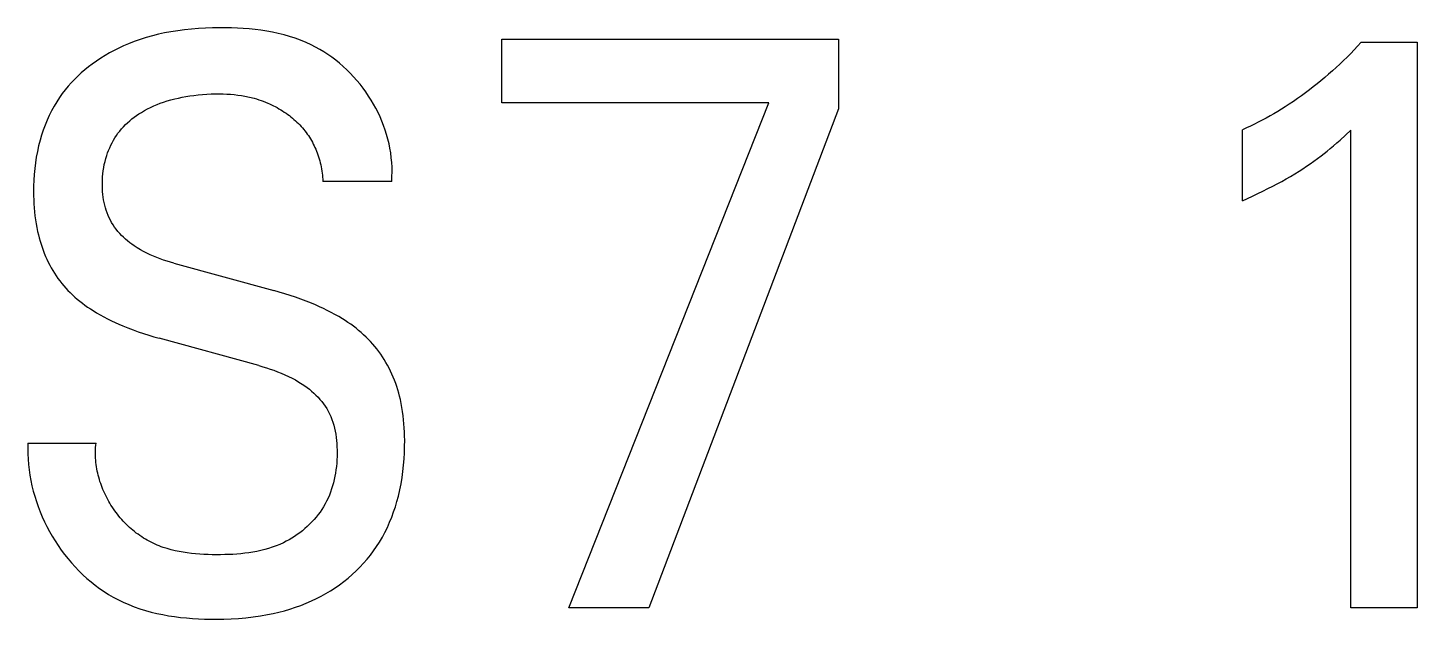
# Model space of a CAD drawing. Extents: x 10 to 622, y -523 to 292.
# Drawn here: x 273.904 to 274.744, y 102.471 to 102.829 of the extents above; entities that cross this region are included whole.
import ezdxf

# ---------------------------------------------------------------- set-up
doc = ezdxf.new("R2010")
doc.units = 0
doc.header["$LTSCALE"] = 5
doc.header["$MEASUREMENT"] = 0
doc.layers.get('0').update_dxf_attribs({"linetype": 'CONTINUOUS'})

msp = doc.modelspace()

# ---------------------------------------------------------------- linework, layer by layer
at = {"color": 7, "linetype": 'Continuous'}
for p, q in [((273.98339, 102.82487), (273.97968, 102.82394)), ((273.98712, 102.82569), (273.98339, 102.82487)), ((273.99086, 102.8264), (273.98712, 102.82569)), ((273.99503, 102.82707), (273.99086, 102.8264)), ((273.99921, 102.82763), (273.99503, 102.82707)), ((274.00341, 102.82806), (273.99921, 102.82763)), ((274.00762, 102.8284), (274.00341, 102.82806)), ((274.01185, 102.82863), (274.00762, 102.8284)), ((274.0161, 102.82878), (274.01185, 102.82863)), ((274.02037, 102.82884), (274.0161, 102.82878)), ((274.02393, 102.82883), (274.02037, 102.82884)), ((274.02751, 102.82876), (274.02393, 102.82883)), ((274.03109, 102.82863), (274.02751, 102.82876)), ((274.03467, 102.82843), (274.03109, 102.82863)), ((274.03824, 102.82815), (274.03467, 102.82843)), ((274.0418, 102.82779), (274.03824, 102.82815)), ((274.04535, 102.82735), (274.0418, 102.82779)), ((274.04887, 102.82681), (274.04535, 102.82735)), ((274.05237, 102.82618), (274.04887, 102.82681)), ((274.05584, 102.82544), (274.05237, 102.82618)), ((274.05928, 102.82459), (274.05584, 102.82544)), ((274.06268, 102.82363), (274.05928, 102.82459)), ((273.95945, 102.81654), (273.95664, 102.81514)), ((273.9623, 102.81785), (273.95945, 102.81654)), ((273.96518, 102.81908), (273.9623, 102.81785)), ((273.96875, 102.82047), (273.96518, 102.81908)), ((273.97235, 102.82174), (273.96875, 102.82047)), ((273.976, 102.8229), (273.97235, 102.82174)), ((273.97968, 102.82394), (273.976, 102.8229)), ((274.06603, 102.82254), (274.06268, 102.82363)), ((274.06934, 102.82133), (274.06603, 102.82254)), ((274.07259, 102.81999), (274.06934, 102.82133)), ((274.07578, 102.81851), (274.07259, 102.81999)), ((274.07837, 102.81719), (274.07578, 102.81851)), ((274.08091, 102.81577), (274.07837, 102.81719)), ((274.08341, 102.81426), (274.08091, 102.81577)), ((274.19101, 102.78347), (274.19101, 102.82201)), ((274.19101, 102.82201), (274.39454, 102.82201)), ((274.39454, 102.82201), (274.39454, 102.77981)), ((274.7083, 102.81779), (274.70621, 102.81555)), ((274.71036, 102.82006), (274.7083, 102.81779)), ((274.71036, 102.82006), (274.74432, 102.82006)), ((274.74432, 102.82006), (274.74432, 102.47779)), ((273.94588, 102.80871), (273.94332, 102.80689)), ((273.94849, 102.81045), (273.94588, 102.80871)), ((273.95116, 102.8121), (273.94849, 102.81045)), ((273.95388, 102.81366), (273.95116, 102.8121)), ((273.95664, 102.81514), (273.95388, 102.81366)), ((274.08585, 102.81266), (274.08341, 102.81426)), ((274.08824, 102.81097), (274.08585, 102.81266)), ((274.09058, 102.8092), (274.08824, 102.81097)), ((274.09286, 102.80735), (274.09058, 102.8092)), ((274.09508, 102.80542), (274.09286, 102.80735)), ((274.69976, 102.809), (274.69755, 102.80687)), ((274.70194, 102.81115), (274.69976, 102.809)), ((274.70409, 102.81334), (274.70194, 102.81115)), ((274.70621, 102.81555), (274.70409, 102.81334)), ((273.93465, 102.79959), (273.93263, 102.7976)), ((273.93673, 102.80152), (273.93465, 102.79959)), ((273.93887, 102.80338), (273.93673, 102.80152)), ((273.94107, 102.80517), (273.93887, 102.80338)), ((273.94332, 102.80689), (273.94107, 102.80517)), ((274.09724, 102.80342), (274.09508, 102.80542)), ((274.09934, 102.80134), (274.09724, 102.80342)), ((274.10137, 102.7992), (274.09934, 102.80134)), ((274.10333, 102.79699), (274.10137, 102.7992)), ((274.69075, 102.80067), (274.68843, 102.79867)), ((274.69304, 102.80271), (274.69075, 102.80067)), ((274.69531, 102.80477), (274.69304, 102.80271)), ((274.69755, 102.80687), (274.69531, 102.80477)), ((273.927, 102.79124), (273.92527, 102.789)), ((273.9288, 102.79342), (273.927, 102.79124)), ((273.93068, 102.79554), (273.9288, 102.79342)), ((273.93263, 102.7976), (273.93068, 102.79554)), ((274.10522, 102.79471), (274.10333, 102.79699)), ((274.10704, 102.79238), (274.10522, 102.79471)), ((274.10878, 102.78998), (274.10704, 102.79238)), ((274.67915, 102.79122), (274.67677, 102.78943)), ((274.68151, 102.79303), (274.67915, 102.79122)), ((274.68384, 102.79488), (274.68151, 102.79303)), ((274.68615, 102.79676), (274.68384, 102.79488)), ((274.68843, 102.79867), (274.68615, 102.79676)), ((273.9219, 102.78405), (273.92027, 102.78134)), ((273.92363, 102.78669), (273.9219, 102.78405)), ((273.92527, 102.789), (273.92363, 102.78669)), ((273.98057, 102.78154), (273.98253, 102.78236)), ((273.98253, 102.78236), (273.9845, 102.78313)), ((273.9845, 102.78313), (273.9865, 102.78385)), ((273.9865, 102.78385), (273.98871, 102.78456)), ((273.98871, 102.78456), (273.99093, 102.78521)), ((273.99093, 102.78521), (273.99318, 102.7858)), ((273.99318, 102.7858), (273.99543, 102.78632)), ((273.99543, 102.78632), (273.99771, 102.7868)), ((273.99771, 102.7868), (273.99999, 102.78722)), ((273.99999, 102.78722), (274.00228, 102.78759)), ((274.00228, 102.78759), (274.00485, 102.78794)), ((274.00485, 102.78794), (274.00742, 102.78824)), ((274.00742, 102.78824), (274.01, 102.78847)), ((274.01, 102.78847), (274.01259, 102.78865)), ((274.01259, 102.78865), (274.01518, 102.78877)), ((274.01518, 102.78877), (274.01777, 102.78883)), ((274.01777, 102.78883), (274.02037, 102.78883)), ((274.02037, 102.78883), (274.02257, 102.78879)), ((274.02257, 102.78879), (274.02477, 102.7887)), ((274.02477, 102.7887), (274.02697, 102.78857)), ((274.02697, 102.78857), (274.02916, 102.78838)), ((274.02916, 102.78838), (274.03135, 102.78813)), ((274.03135, 102.78813), (274.03353, 102.78782)), ((274.03353, 102.78782), (274.03569, 102.78745)), ((274.03569, 102.78745), (274.0385, 102.78686)), ((274.0385, 102.78686), (274.04129, 102.78615)), ((274.04129, 102.78615), (274.04267, 102.78575)), ((274.04267, 102.78575), (274.04404, 102.78532)), ((274.04404, 102.78532), (274.0454, 102.78486)), ((274.0454, 102.78486), (274.04675, 102.78437)), ((274.04675, 102.78437), (274.04809, 102.78385)), ((274.04809, 102.78385), (274.04942, 102.7833)), ((274.04942, 102.7833), (274.05058, 102.78279)), ((274.05058, 102.78279), (274.05173, 102.78225)), ((274.05173, 102.78225), (274.05287, 102.7817)), ((274.11045, 102.78753), (274.10878, 102.78998)), ((274.11199, 102.78511), (274.11045, 102.78753)), ((274.11344, 102.78264), (274.11199, 102.78511)), ((274.11482, 102.78012), (274.11344, 102.78264)), ((274.35231, 102.78347), (274.19101, 102.78347)), ((274.23154, 102.47779), (274.35231, 102.78347)), ((274.66701, 102.78264), (274.66451, 102.78103)), ((274.66949, 102.78428), (274.66701, 102.78264)), ((274.67194, 102.78597), (274.66949, 102.78428)), ((274.67437, 102.78768), (274.67194, 102.78597)), ((274.67677, 102.78943), (274.67437, 102.78768)), ((273.91733, 102.77573), (273.91602, 102.77285)), ((273.91875, 102.77856), (273.91733, 102.77573)), ((273.92027, 102.78134), (273.91875, 102.77856)), ((273.96599, 102.77255), (273.96733, 102.77365)), ((273.96733, 102.77365), (273.96871, 102.77471)), ((273.96871, 102.77471), (273.97012, 102.77572)), ((273.97012, 102.77572), (273.97157, 102.77669)), ((273.97157, 102.77669), (273.97304, 102.77761)), ((273.97304, 102.77761), (273.97487, 102.77869)), ((273.97487, 102.77869), (273.97674, 102.7797)), ((273.97674, 102.7797), (273.97864, 102.78065)), ((273.97864, 102.78065), (273.98057, 102.78154)), ((274.05287, 102.7817), (274.054, 102.78111)), ((274.054, 102.78111), (274.05512, 102.78051)), ((274.05512, 102.78051), (274.05622, 102.77988)), ((274.05622, 102.77988), (274.05732, 102.77923)), ((274.05732, 102.77923), (274.05839, 102.77855)), ((274.05839, 102.77855), (274.05946, 102.77785)), ((274.05946, 102.77785), (274.06051, 102.77713)), ((274.06051, 102.77713), (274.06154, 102.77639)), ((274.06154, 102.77639), (274.0625, 102.77567)), ((274.0625, 102.77567), (274.06345, 102.77493)), ((274.06345, 102.77493), (274.06438, 102.77417)), ((274.06438, 102.77417), (274.0653, 102.77339)), ((274.11612, 102.77757), (274.11482, 102.78012)), ((274.11734, 102.77497), (274.11612, 102.77757)), ((274.11846, 102.77234), (274.11734, 102.77497)), ((274.39454, 102.77981), (274.27972, 102.47779)), ((274.653, 102.77424), (274.65065, 102.77297)), ((274.65534, 102.77553), (274.653, 102.77424)), ((274.65766, 102.77686), (274.65534, 102.77553)), ((274.65996, 102.77822), (274.65766, 102.77686)), ((274.66225, 102.77961), (274.65996, 102.77822)), ((274.66451, 102.78103), (274.66225, 102.77961)), ((273.91371, 102.76695), (273.91271, 102.76395)), ((273.91482, 102.76992), (273.91371, 102.76695)), ((273.91602, 102.77285), (273.91482, 102.76992)), ((273.95892, 102.76502), (273.95995, 102.76636)), ((273.95995, 102.76636), (273.96106, 102.76769)), ((273.96106, 102.76769), (273.96222, 102.76897)), ((273.96222, 102.76897), (273.96343, 102.77021)), ((273.96343, 102.77021), (273.96469, 102.7714)), ((273.96469, 102.7714), (273.96599, 102.77255)), ((274.0653, 102.77339), (274.0662, 102.77259)), ((274.0662, 102.77259), (274.06708, 102.77177)), ((274.06708, 102.77177), (274.06795, 102.77093)), ((274.06795, 102.77093), (274.06879, 102.77007)), ((274.06879, 102.77007), (274.06961, 102.76919)), ((274.06961, 102.76919), (274.07041, 102.7683)), ((274.07041, 102.7683), (274.07119, 102.76738)), ((274.07119, 102.76738), (274.07194, 102.76645)), ((274.07194, 102.76645), (274.07267, 102.76549)), ((274.07267, 102.76549), (274.07336, 102.76454)), ((274.1195, 102.76967), (274.11846, 102.77234)), ((274.12046, 102.76697), (274.1195, 102.76967)), ((274.12131, 102.76424), (274.12046, 102.76697)), ((274.64106, 102.76823), (274.63862, 102.76712)), ((274.63862, 102.72418), (274.63862, 102.76712)), ((274.64348, 102.76936), (274.64106, 102.76823)), ((274.64589, 102.77053), (274.64348, 102.76936)), ((274.64827, 102.77174), (274.64589, 102.77053)), ((274.65065, 102.77297), (274.64827, 102.77174)), ((274.701, 102.76387), (274.7042, 102.76688)), ((274.7042, 102.47779), (274.7042, 102.76688)), ((273.91094, 102.7575), (273.91017, 102.75407)), ((273.91182, 102.76091), (273.91094, 102.7575)), ((273.91271, 102.76395), (273.91182, 102.76091)), ((273.95389, 102.75623), (273.95459, 102.75777)), ((273.95459, 102.75777), (273.95535, 102.75928)), ((273.95535, 102.75928), (273.95616, 102.76077)), ((273.95616, 102.76077), (273.95703, 102.76222)), ((273.95703, 102.76222), (273.95795, 102.76364)), ((273.95795, 102.76364), (273.95892, 102.76502)), ((274.07336, 102.76454), (274.07403, 102.76358)), ((274.07403, 102.76358), (274.07467, 102.76259)), ((274.07467, 102.76259), (274.07528, 102.76159)), ((274.07528, 102.76159), (274.07588, 102.76058)), ((274.07588, 102.76058), (274.07645, 102.75955)), ((274.07645, 102.75955), (274.07699, 102.7585)), ((274.07699, 102.7585), (274.07751, 102.75745)), ((274.07751, 102.75745), (274.07801, 102.75638)), ((274.12208, 102.76148), (274.12131, 102.76424)), ((274.12275, 102.7587), (274.12208, 102.76148)), ((274.12331, 102.7559), (274.12275, 102.7587)), ((274.69175, 102.75571), (274.69378, 102.75742)), ((274.69378, 102.75742), (274.69578, 102.75915)), ((274.69578, 102.75915), (274.69776, 102.76091)), ((274.69776, 102.76091), (274.701, 102.76387)), ((273.90953, 102.7506), (273.909, 102.74712)), ((273.91017, 102.75407), (273.90953, 102.7506)), ((273.95107, 102.74787), (273.95155, 102.74969)), ((273.95155, 102.74969), (273.9521, 102.75148)), ((273.9521, 102.75148), (273.95264, 102.75308)), ((273.95264, 102.75308), (273.95324, 102.75466)), ((273.95324, 102.75466), (273.95389, 102.75623)), ((274.07801, 102.75638), (274.07848, 102.7553)), ((274.07848, 102.7553), (274.07892, 102.75421)), ((274.07892, 102.75421), (274.07935, 102.75311)), ((274.07935, 102.75311), (274.07975, 102.752)), ((274.07975, 102.752), (274.08015, 102.75079)), ((274.08015, 102.75079), (274.08052, 102.74958)), ((274.08052, 102.74958), (274.08086, 102.74836)), ((274.12378, 102.75308), (274.12331, 102.7559)), ((274.12415, 102.75024), (274.12378, 102.75308)), ((274.12441, 102.74739), (274.12415, 102.75024)), ((274.68182, 102.74807), (274.684, 102.74965)), ((274.684, 102.74965), (274.68616, 102.75126)), ((274.68616, 102.75126), (274.68805, 102.75272)), ((274.68805, 102.75272), (274.68991, 102.7542)), ((274.68991, 102.7542), (274.69175, 102.75571)), ((273.90826, 102.74012), (273.90804, 102.7366)), ((273.90858, 102.74363), (273.90826, 102.74012)), ((273.909, 102.74712), (273.90858, 102.74363)), ((273.94962, 102.73862), (273.94979, 102.74049)), ((273.94979, 102.74049), (273.95002, 102.74236)), ((273.95002, 102.74236), (273.95031, 102.74421)), ((273.95031, 102.74421), (273.95066, 102.74605)), ((273.95066, 102.74605), (273.95107, 102.74787)), ((274.08086, 102.74836), (274.08118, 102.74713)), ((274.08118, 102.74713), (274.08147, 102.7459)), ((274.08147, 102.7459), (274.08173, 102.74466)), ((274.08173, 102.74466), (274.08196, 102.74341)), ((274.08196, 102.74341), (274.08217, 102.74216)), ((274.08217, 102.74216), (274.08234, 102.74091)), ((274.08234, 102.74091), (274.08249, 102.73966)), ((274.12456, 102.74453), (274.12441, 102.74739)), ((274.12454, 102.73878), (274.12461, 102.74166)), ((274.12461, 102.74166), (274.12456, 102.74453)), ((274.66766, 102.73892), (274.67027, 102.74048)), ((274.67027, 102.74048), (274.67286, 102.74207)), ((274.67286, 102.74207), (274.67513, 102.74352)), ((274.67513, 102.74352), (274.67739, 102.745)), ((274.67739, 102.745), (274.67962, 102.74652)), ((274.67962, 102.74652), (274.68182, 102.74807)), ((273.90791, 102.73308), (273.90788, 102.72955)), ((273.90804, 102.7366), (273.90791, 102.73308)), ((273.94947, 102.73486), (273.94952, 102.73674)), ((273.94948, 102.73297), (273.94947, 102.73486)), ((273.94953, 102.73132), (273.94948, 102.73297)), ((273.94952, 102.73674), (273.94962, 102.73862)), ((274.08249, 102.73966), (274.08261, 102.7384)), ((274.08261, 102.7384), (274.0827, 102.73715)), ((274.0827, 102.73715), (274.08276, 102.73589)), ((274.12436, 102.73589), (274.08276, 102.73589)), ((274.12436, 102.73589), (274.12454, 102.73878)), ((274.65398, 102.73149), (274.65701, 102.73305)), ((274.65701, 102.73305), (274.6597, 102.73447)), ((274.6597, 102.73447), (274.66238, 102.73592)), ((274.66238, 102.73592), (274.66503, 102.7374)), ((274.66503, 102.7374), (274.66766, 102.73892)), ((273.90788, 102.72955), (273.9079, 102.72713)), ((273.9079, 102.72713), (273.90797, 102.72471)), ((273.90797, 102.72471), (273.90809, 102.72229)), ((273.94964, 102.72967), (273.94953, 102.73132)), ((273.94978, 102.72803), (273.94964, 102.72967)), ((273.94998, 102.72639), (273.94978, 102.72803)), ((273.95023, 102.72476), (273.94998, 102.72639)), ((273.95053, 102.72314), (273.95023, 102.72476)), ((274.63862, 102.72418), (274.64171, 102.72559)), ((274.64171, 102.72559), (274.6448, 102.72703)), ((274.6448, 102.72703), (274.64788, 102.72849)), ((274.64788, 102.72849), (274.65094, 102.72997)), ((274.65094, 102.72997), (274.65398, 102.73149)), ((273.90809, 102.72229), (273.90825, 102.71987)), ((273.90825, 102.71987), (273.90846, 102.71747)), ((273.90846, 102.71747), (273.90872, 102.71506)), ((273.90872, 102.71506), (273.90904, 102.71267)), ((273.95089, 102.72154), (273.95053, 102.72314)), ((273.9513, 102.71995), (273.95089, 102.72154)), ((273.95178, 102.71839), (273.9513, 102.71995)), ((273.95231, 102.71685), (273.95178, 102.71839)), ((273.9529, 102.71533), (273.95231, 102.71685)), ((273.95356, 102.71385), (273.9529, 102.71533)), ((273.90904, 102.71267), (273.90941, 102.71028)), ((273.90941, 102.71028), (273.90984, 102.7079)), ((273.90984, 102.7079), (273.91033, 102.70554)), ((273.95429, 102.71239), (273.95356, 102.71385)), ((273.95508, 102.71097), (273.95429, 102.71239)), ((273.95594, 102.70958), (273.95508, 102.71097)), ((273.95687, 102.70823), (273.95594, 102.70958)), ((273.95785, 102.70692), (273.95687, 102.70823)), ((273.95888, 102.70564), (273.95785, 102.70692)), ((273.91033, 102.70554), (273.91078, 102.70362)), ((273.91078, 102.70362), (273.91127, 102.70171)), ((273.91127, 102.70171), (273.9118, 102.69981)), ((273.9118, 102.69981), (273.91238, 102.69793)), ((273.95997, 102.70441), (273.95888, 102.70564)), ((273.9611, 102.70321), (273.95997, 102.70441)), ((273.96228, 102.70205), (273.9611, 102.70321)), ((273.9635, 102.70093), (273.96228, 102.70205)), ((273.96476, 102.69985), (273.9635, 102.70093)), ((273.96605, 102.69881), (273.96476, 102.69985)), ((273.96737, 102.69782), (273.96605, 102.69881)), ((273.91238, 102.69793), (273.913, 102.69606)), ((273.913, 102.69606), (273.91366, 102.6942)), ((273.91366, 102.6942), (273.91438, 102.69236)), ((273.91438, 102.69236), (273.91513, 102.69054)), ((273.91513, 102.69054), (273.91594, 102.68874)), ((273.96872, 102.69686), (273.96737, 102.69782)), ((273.97057, 102.69565), (273.96872, 102.69686)), ((273.97245, 102.69451), (273.97057, 102.69565)), ((273.97437, 102.69344), (273.97245, 102.69451)), ((273.97633, 102.69243), (273.97437, 102.69344)), ((273.97831, 102.69149), (273.97633, 102.69243)), ((273.98032, 102.69061), (273.97831, 102.69149)), ((273.98236, 102.68978), (273.98032, 102.69061)), ((273.98441, 102.68901), (273.98236, 102.68978)), ((273.91594, 102.68874), (273.91679, 102.68696)), ((273.91679, 102.68696), (273.91769, 102.68521)), ((273.91769, 102.68521), (273.91859, 102.68355)), ((273.91859, 102.68355), (273.91954, 102.68192)), ((273.91954, 102.68192), (273.92053, 102.68031)), ((273.98648, 102.68829), (273.98441, 102.68901)), ((273.98857, 102.68761), (273.98648, 102.68829)), ((273.99067, 102.68697), (273.98857, 102.68761)), ((273.99277, 102.68637), (273.99067, 102.68697)), ((273.99277, 102.68637), (274.05305, 102.66978)), ((273.92053, 102.68031), (273.92157, 102.67873)), ((273.92157, 102.67873), (273.92264, 102.67718)), ((273.92264, 102.67718), (273.92376, 102.67566)), ((273.92376, 102.67566), (273.92492, 102.67417)), ((273.92492, 102.67417), (273.92612, 102.67272)), ((273.92612, 102.67272), (273.92736, 102.6713)), ((273.92736, 102.6713), (273.92864, 102.66991)), ((273.92864, 102.66991), (273.92995, 102.66856)), ((273.92995, 102.66856), (273.93137, 102.6672)), ((273.93137, 102.6672), (273.93282, 102.66588)), ((273.93282, 102.66588), (273.93431, 102.66459)), ((273.93431, 102.66459), (273.93583, 102.66335)), ((274.05637, 102.66885), (274.05305, 102.66978)), ((274.05968, 102.66786), (274.05637, 102.66885)), ((274.06297, 102.66683), (274.05968, 102.66786)), ((274.06625, 102.66574), (274.06297, 102.66683)), ((274.06951, 102.66459), (274.06625, 102.66574)), ((274.07274, 102.66339), (274.06951, 102.66459)), ((273.93583, 102.66335), (273.93738, 102.66215)), ((273.93738, 102.66215), (273.93897, 102.66098)), ((273.93897, 102.66098), (273.94058, 102.65985)), ((273.94058, 102.65985), (273.94221, 102.65876)), ((273.94221, 102.65876), (273.94387, 102.65769)), ((273.94387, 102.65769), (273.94602, 102.65638)), ((273.94602, 102.65638), (273.94821, 102.65511)), ((274.07595, 102.66211), (274.07274, 102.66339)), ((274.07835, 102.66111), (274.07595, 102.66211)), ((274.08074, 102.66006), (274.07835, 102.66111)), ((274.0831, 102.65896), (274.08074, 102.66006)), ((274.08545, 102.65782), (274.0831, 102.65896)), ((274.08777, 102.65664), (274.08545, 102.65782)), ((274.09006, 102.6554), (274.08777, 102.65664)), ((273.94821, 102.65511), (273.95042, 102.6539)), ((273.95042, 102.6539), (273.95266, 102.65273)), ((273.95266, 102.65273), (273.95492, 102.65161)), ((273.95492, 102.65161), (273.95721, 102.65053)), ((273.95721, 102.65053), (273.95951, 102.6495)), ((273.95951, 102.6495), (273.96183, 102.6485)), ((273.96183, 102.6485), (273.96492, 102.64725)), ((274.09232, 102.65411), (274.09006, 102.6554)), ((274.09456, 102.65276), (274.09232, 102.65411)), ((274.09625, 102.65168), (274.09456, 102.65276)), ((274.09793, 102.65057), (274.09625, 102.65168)), ((274.09958, 102.64942), (274.09793, 102.65057)), ((274.10121, 102.64824), (274.09958, 102.64942)), ((274.10281, 102.64701), (274.10121, 102.64824)), ((273.96492, 102.64725), (273.96803, 102.64607)), ((273.96803, 102.64607), (273.97116, 102.64494)), ((273.97116, 102.64494), (273.97431, 102.64387)), ((273.97431, 102.64387), (273.97748, 102.64286)), ((273.97748, 102.64286), (273.98066, 102.6419)), ((273.98066, 102.6419), (273.98386, 102.641)), ((274.04414, 102.62441), (273.98386, 102.641)), ((274.10437, 102.64575), (274.10281, 102.64701)), ((274.10591, 102.64445), (274.10437, 102.64575)), ((274.10741, 102.64311), (274.10591, 102.64445)), ((274.10887, 102.64173), (274.10741, 102.64311)), ((274.11025, 102.64035), (274.10887, 102.64173)), ((274.11159, 102.63894), (274.11025, 102.64035)), ((274.1129, 102.63748), (274.11159, 102.63894)), ((274.11416, 102.636), (274.1129, 102.63748)), ((274.11539, 102.63448), (274.11416, 102.636)), ((274.11657, 102.63292), (274.11539, 102.63448)), ((274.11771, 102.63134), (274.11657, 102.63292)), ((274.11881, 102.62972), (274.11771, 102.63134)), ((274.04414, 102.62441), (274.04642, 102.62376)), ((274.04642, 102.62376), (274.0487, 102.62307)), ((274.0487, 102.62307), (274.05096, 102.62235)), ((274.11987, 102.62808), (274.11881, 102.62972)), ((274.12088, 102.6264), (274.11987, 102.62808)), ((274.12184, 102.62471), (274.12088, 102.6264)), ((274.12279, 102.62292), (274.12184, 102.62471)), ((274.12369, 102.6211), (274.12279, 102.62292)), ((274.05096, 102.62235), (274.05321, 102.62157)), ((274.05321, 102.62157), (274.05544, 102.62074)), ((274.05544, 102.62074), (274.05765, 102.61986)), ((274.05765, 102.61986), (274.05984, 102.61893)), ((274.05984, 102.61893), (274.062, 102.61792)), ((274.062, 102.61792), (274.06413, 102.61686)), ((274.06413, 102.61686), (274.06622, 102.61572)), ((274.06622, 102.61572), (274.06829, 102.6145)), ((274.06829, 102.6145), (274.07031, 102.61321)), ((274.12454, 102.61926), (274.12369, 102.6211)), ((274.12534, 102.6174), (274.12454, 102.61926)), ((274.1261, 102.61552), (274.12534, 102.6174)), ((274.1268, 102.61361), (274.1261, 102.61552)), ((274.07031, 102.61321), (274.07177, 102.61221)), ((274.07177, 102.61221), (274.07321, 102.61117)), ((274.07321, 102.61117), (274.07461, 102.61008)), ((274.07461, 102.61008), (274.07598, 102.60894)), ((274.07598, 102.60894), (274.07731, 102.60777)), ((274.07731, 102.60777), (274.0786, 102.60655)), ((274.0786, 102.60655), (274.07984, 102.60529)), ((274.12746, 102.6117), (274.1268, 102.61361)), ((274.12807, 102.60976), (274.12746, 102.6117)), ((274.12863, 102.60782), (274.12807, 102.60976)), ((274.12915, 102.60586), (274.12863, 102.60782)), ((274.12962, 102.60389), (274.12915, 102.60586)), ((274.07984, 102.60529), (274.08102, 102.60399)), ((274.08102, 102.60399), (274.08215, 102.60264)), ((274.08215, 102.60264), (274.08322, 102.60126)), ((274.08322, 102.60126), (274.08422, 102.59984)), ((274.08422, 102.59984), (274.08516, 102.59837)), ((274.08516, 102.59837), (274.08602, 102.59687)), ((274.13014, 102.60146), (274.12962, 102.60389)), ((274.13059, 102.59903), (274.13014, 102.60146)), ((274.13098, 102.59658), (274.13059, 102.59903)), ((274.08602, 102.59687), (274.08685, 102.59524)), ((274.08685, 102.59524), (274.08759, 102.59356)), ((274.08759, 102.59356), (274.08825, 102.59185)), ((274.08825, 102.59185), (274.08884, 102.59011)), ((274.08884, 102.59011), (274.08936, 102.58834)), ((274.13131, 102.59413), (274.13098, 102.59658)), ((274.13158, 102.59166), (274.13131, 102.59413)), ((274.1318, 102.58919), (274.13158, 102.59166)), ((274.13198, 102.58672), (274.1318, 102.58919)), ((274.08936, 102.58834), (274.0898, 102.58654)), ((274.0898, 102.58654), (274.09019, 102.58472)), ((274.09019, 102.58472), (274.09051, 102.58287)), ((274.09051, 102.58287), (274.09077, 102.58102)), ((274.09077, 102.58102), (274.09098, 102.57914)), ((274.1321, 102.58424), (274.13198, 102.58672)), ((274.13218, 102.58176), (274.1321, 102.58424)), ((274.13222, 102.57928), (274.13218, 102.58176)), ((273.90448, 102.57757), (273.90439, 102.57434)), ((273.90439, 102.57434), (273.90441, 102.5711)), ((273.90448, 102.57757), (273.94566, 102.57757)), ((273.94529, 102.57103), (273.9453, 102.57234)), ((273.9453, 102.57234), (273.94534, 102.57365)), ((273.94534, 102.57365), (273.94541, 102.57496)), ((273.94541, 102.57496), (273.94552, 102.57626)), ((273.94552, 102.57626), (273.94566, 102.57757)), ((274.09098, 102.57914), (274.09114, 102.57726)), ((274.09114, 102.57726), (274.09125, 102.57537)), ((274.09125, 102.57537), (274.09133, 102.57336)), ((274.09133, 102.57336), (274.09135, 102.57135)), ((274.13209, 102.5717), (274.1322, 102.57549)), ((274.1322, 102.57549), (274.13222, 102.57928)), ((273.90441, 102.5711), (273.90455, 102.56786)), ((273.90455, 102.56786), (273.9048, 102.56462)), ((273.9048, 102.56462), (273.90516, 102.56138)), ((273.94532, 102.56972), (273.94529, 102.57103)), ((273.94537, 102.56842), (273.94532, 102.56972)), ((273.94547, 102.56712), (273.94537, 102.56842)), ((273.94559, 102.56581), (273.94547, 102.56712)), ((273.94574, 102.56452), (273.94559, 102.56581)), ((273.94592, 102.56322), (273.94574, 102.56452)), ((274.09112, 102.56534), (274.09093, 102.56334)), ((274.09125, 102.56734), (274.09112, 102.56534)), ((274.09132, 102.56934), (274.09125, 102.56734)), ((274.09135, 102.57135), (274.09132, 102.56934)), ((274.13116, 102.56038), (274.13157, 102.56415)), ((274.13157, 102.56415), (274.13188, 102.56792)), ((274.13188, 102.56792), (274.13209, 102.5717)), ((273.90516, 102.56138), (273.90564, 102.55815)), ((273.90564, 102.55815), (273.90622, 102.55493)), ((273.94614, 102.56193), (273.94592, 102.56322)), ((273.94638, 102.56065), (273.94614, 102.56193)), ((273.94665, 102.55937), (273.94638, 102.56065)), ((273.94696, 102.55809), (273.94665, 102.55937)), ((273.94729, 102.55683), (273.94696, 102.55809)), ((273.94765, 102.55556), (273.94729, 102.55683)), ((273.94803, 102.55431), (273.94765, 102.55556)), ((274.08964, 102.55548), (274.08917, 102.55356)), ((274.09005, 102.55743), (274.08964, 102.55548)), ((274.0904, 102.55939), (274.09005, 102.55743)), ((274.09069, 102.56136), (274.0904, 102.55939)), ((274.09093, 102.56334), (274.09069, 102.56136)), ((274.13002, 102.5529), (274.13065, 102.55664)), ((274.13065, 102.55664), (274.13116, 102.56038)), ((273.90622, 102.55493), (273.9069, 102.55172)), ((273.9069, 102.55172), (273.90769, 102.54853)), ((273.90769, 102.54853), (273.90859, 102.54536)), ((273.94845, 102.55306), (273.94803, 102.55431)), ((273.94889, 102.55183), (273.94845, 102.55306)), ((273.94935, 102.5506), (273.94889, 102.55183)), ((273.94985, 102.54938), (273.94935, 102.5506)), ((273.95037, 102.54817), (273.94985, 102.54938)), ((273.95091, 102.54697), (273.95037, 102.54817)), ((273.95148, 102.54578), (273.95091, 102.54697)), ((274.0874, 102.54791), (274.08668, 102.54608)), ((274.08805, 102.54977), (274.0874, 102.54791)), ((274.08864, 102.55165), (274.08805, 102.54977)), ((274.08917, 102.55356), (274.08864, 102.55165)), ((274.12842, 102.5455), (274.12928, 102.54919)), ((274.12928, 102.54919), (274.13002, 102.5529)), ((273.90859, 102.54536), (273.90958, 102.54222)), ((273.90958, 102.54222), (273.91067, 102.5391)), ((273.91067, 102.5391), (273.91186, 102.53601)), ((273.95208, 102.54461), (273.95148, 102.54578)), ((273.95269, 102.54344), (273.95208, 102.54461)), ((273.95334, 102.54229), (273.95269, 102.54344)), ((273.954, 102.54115), (273.95334, 102.54229)), ((273.95469, 102.54003), (273.954, 102.54115)), ((273.95542, 102.53888), (273.95469, 102.54003)), ((273.95618, 102.53776), (273.95542, 102.53888)), ((274.08317, 102.53905), (274.08214, 102.53741)), ((274.08414, 102.54076), (274.08317, 102.53905)), ((274.08506, 102.5425), (274.08414, 102.54076)), ((274.0859, 102.54427), (274.08506, 102.5425)), ((274.08668, 102.54608), (274.0859, 102.54427)), ((274.12555, 102.53586), (274.1266, 102.53905)), ((274.1266, 102.53905), (274.12756, 102.54226)), ((274.12756, 102.54226), (274.12842, 102.5455)), ((273.91186, 102.53601), (273.91314, 102.53296)), ((273.91314, 102.53296), (273.91452, 102.52995)), ((273.95695, 102.53665), (273.95618, 102.53776)), ((273.95775, 102.53555), (273.95695, 102.53665)), ((273.95858, 102.53448), (273.95775, 102.53555)), ((273.95942, 102.53342), (273.95858, 102.53448)), ((273.96028, 102.53238), (273.95942, 102.53342)), ((273.96117, 102.53136), (273.96028, 102.53238)), ((273.96208, 102.53036), (273.96117, 102.53136)), ((273.963, 102.52938), (273.96208, 102.53036)), ((274.07743, 102.53125), (274.07611, 102.52982)), ((274.07869, 102.53273), (274.07743, 102.53125)), ((274.0799, 102.53425), (274.07869, 102.53273)), ((274.08105, 102.53582), (274.0799, 102.53425)), ((274.08214, 102.53741), (274.08105, 102.53582)), ((274.12314, 102.5296), (274.1244, 102.53271)), ((274.1244, 102.53271), (274.12555, 102.53586)), ((273.91452, 102.52995), (273.91599, 102.52698)), ((273.91599, 102.52698), (273.91755, 102.52405)), ((273.91755, 102.52405), (273.91919, 102.52117)), ((273.96395, 102.52842), (273.963, 102.52938)), ((273.96491, 102.52748), (273.96395, 102.52842)), ((273.96589, 102.52656), (273.96491, 102.52748)), ((273.96689, 102.52567), (273.96589, 102.52656)), ((273.96791, 102.5248), (273.96689, 102.52567)), ((273.96894, 102.52395), (273.96791, 102.5248)), ((273.97, 102.52313), (273.96894, 102.52395)), ((273.97106, 102.52234), (273.97, 102.52313)), ((273.97215, 102.52156), (273.97106, 102.52234)), ((274.06725, 102.52218), (274.06564, 102.52108)), ((274.06883, 102.52333), (274.06725, 102.52218)), ((274.07037, 102.52453), (274.06883, 102.52333)), ((274.07187, 102.52578), (274.07037, 102.52453)), ((274.07333, 102.52708), (274.07187, 102.52578)), ((274.07474, 102.52842), (274.07333, 102.52708)), ((274.07611, 102.52982), (274.07474, 102.52842)), ((274.11872, 102.52058), (274.1203, 102.52353)), ((274.1203, 102.52353), (274.12177, 102.52654)), ((274.12177, 102.52654), (274.12314, 102.5296)), ((273.91919, 102.52117), (273.92092, 102.51834)), ((273.92092, 102.51834), (273.92274, 102.51556)), ((273.92274, 102.51556), (273.92465, 102.51283)), ((273.97325, 102.52082), (273.97215, 102.52156)), ((273.97436, 102.5201), (273.97325, 102.52082)), ((273.97549, 102.51941), (273.97436, 102.5201)), ((273.97663, 102.51874), (273.97549, 102.51941)), ((273.97779, 102.51811), (273.97663, 102.51874)), ((273.97896, 102.5175), (273.97779, 102.51811)), ((273.98015, 102.51692), (273.97896, 102.5175)), ((273.98136, 102.51636), (273.98015, 102.51692)), ((273.98258, 102.51584), (273.98136, 102.51636)), ((273.98381, 102.51534), (273.98258, 102.51584)), ((273.98506, 102.51487), (273.98381, 102.51534)), ((273.98631, 102.51443), (273.98506, 102.51487)), ((273.98865, 102.51368), (273.98631, 102.51443)), ((273.99102, 102.51301), (273.98865, 102.51368)), ((274.04991, 102.51376), (274.0476, 102.5131)), ((274.0522, 102.5145), (274.04991, 102.51376)), ((274.05446, 102.51533), (274.0522, 102.5145)), ((274.0567, 102.51625), (274.05446, 102.51533)), ((274.0589, 102.51726), (274.0567, 102.51625)), ((274.06062, 102.51813), (274.0589, 102.51726)), ((274.06232, 102.51905), (274.06062, 102.51813)), ((274.06399, 102.52004), (274.06232, 102.51905)), ((274.06564, 102.52108), (274.06399, 102.52004)), ((274.11345, 102.51232), (274.11529, 102.51497)), ((274.11529, 102.51497), (274.11703, 102.51769)), ((274.11703, 102.51769), (274.11872, 102.52058)), ((273.92465, 102.51283), (273.92663, 102.51016)), ((273.92663, 102.51016), (273.9287, 102.50756)), ((273.9287, 102.50756), (273.93084, 102.50504)), ((273.93084, 102.50504), (273.93305, 102.50258)), ((273.99343, 102.51243), (273.99102, 102.51301)), ((273.99586, 102.51192), (273.99343, 102.51243)), ((273.99831, 102.51148), (273.99586, 102.51192)), ((274.00079, 102.51111), (273.99831, 102.51148)), ((274.00328, 102.5108), (274.00079, 102.51111)), ((274.00579, 102.51054), (274.00328, 102.5108)), ((274.00831, 102.51035), (274.00579, 102.51054)), ((274.01084, 102.51019), (274.00831, 102.51035)), ((274.01337, 102.51009), (274.01084, 102.51019)), ((274.01591, 102.51002), (274.01337, 102.51009)), ((274.01846, 102.50999), (274.01591, 102.51002)), ((274.02094, 102.51), (274.01846, 102.50999)), ((274.02342, 102.51003), (274.02094, 102.51)), ((274.02589, 102.5101), (274.02342, 102.51003)), ((274.02835, 102.51022), (274.02589, 102.5101)), ((274.03081, 102.51038), (274.02835, 102.51022)), ((274.03326, 102.51059), (274.03081, 102.51038)), ((274.03569, 102.51085), (274.03326, 102.51059)), ((274.03811, 102.51117), (274.03569, 102.51085)), ((274.04051, 102.51155), (274.03811, 102.51117)), ((274.04289, 102.512), (274.04051, 102.51155)), ((274.04526, 102.51251), (274.04289, 102.512)), ((274.0476, 102.5131), (274.04526, 102.51251)), ((274.10515, 102.50243), (274.10736, 102.50479)), ((274.10736, 102.50479), (274.10948, 102.50723)), ((274.10948, 102.50723), (274.11151, 102.50974)), ((274.11151, 102.50974), (274.11345, 102.51232)), ((273.93305, 102.50258), (273.93534, 102.5002)), ((273.93534, 102.5002), (273.9377, 102.4979)), ((273.9377, 102.4979), (273.94013, 102.49568)), ((274.09805, 102.49584), (274.10049, 102.49795)), ((274.10049, 102.49795), (274.10286, 102.50015)), ((274.10286, 102.50015), (274.10515, 102.50243)), ((273.94013, 102.49568), (273.94263, 102.49356)), ((273.94263, 102.49356), (273.94519, 102.49152)), ((273.94519, 102.49152), (273.94781, 102.48957)), ((273.94781, 102.48957), (273.9505, 102.48773)), ((274.08463, 102.48651), (274.08744, 102.48819)), ((274.08744, 102.48819), (274.09018, 102.48996)), ((274.09018, 102.48996), (274.09287, 102.49183)), ((274.09287, 102.49183), (274.09549, 102.49379)), ((274.09549, 102.49379), (274.09805, 102.49584)), ((273.9505, 102.48773), (273.95325, 102.48598)), ((273.95325, 102.48598), (273.95605, 102.48434)), ((273.95605, 102.48434), (273.95891, 102.48281)), ((273.95891, 102.48281), (273.96211, 102.48125)), ((273.96211, 102.48125), (273.96538, 102.47982)), ((273.96538, 102.47982), (273.9687, 102.47852)), ((274.06947, 102.47935), (274.07271, 102.48063)), ((274.07271, 102.48063), (274.0759, 102.48202)), ((274.0759, 102.48202), (274.07886, 102.48342)), ((274.07886, 102.48342), (274.08177, 102.48492)), ((274.08177, 102.48492), (274.08463, 102.48651)), ((273.9687, 102.47852), (273.97207, 102.47734)), ((273.97207, 102.47734), (273.97548, 102.47628)), ((273.97548, 102.47628), (273.97894, 102.47532)), ((273.97894, 102.47532), (273.98244, 102.47448)), ((273.98244, 102.47448), (273.98597, 102.47374)), ((273.98597, 102.47374), (273.98953, 102.4731)), ((273.98953, 102.4731), (273.99311, 102.47255)), ((273.99311, 102.47255), (273.99671, 102.47209)), ((273.99671, 102.47209), (274.00033, 102.47171)), ((274.00033, 102.47171), (274.00395, 102.47142)), ((274.00395, 102.47142), (274.00758, 102.4712)), ((274.00758, 102.4712), (274.01121, 102.47106)), ((274.02293, 102.47102), (274.02738, 102.47118)), ((274.02738, 102.47118), (274.03182, 102.47145)), ((274.03182, 102.47145), (274.03624, 102.47183)), ((274.03624, 102.47183), (274.04063, 102.47233)), ((274.04063, 102.47233), (274.04501, 102.47296)), ((274.04501, 102.47296), (274.04937, 102.47373)), ((274.04937, 102.47373), (274.05278, 102.47443)), ((274.05278, 102.47443), (274.05616, 102.47522)), ((274.05616, 102.47522), (274.05953, 102.47611)), ((274.05953, 102.47611), (274.06287, 102.47709)), ((274.06287, 102.47709), (274.06619, 102.47817)), ((274.06619, 102.47817), (274.06947, 102.47935)), ((274.27972, 102.47779), (274.23154, 102.47779)), ((274.74432, 102.47779), (274.7042, 102.47779)), ((274.01121, 102.47106), (274.01484, 102.47098)), ((274.01484, 102.47098), (274.01846, 102.47096)), ((274.01846, 102.47096), (274.02293, 102.47102))]:
    msp.add_line(p, q, dxfattribs=at)

doc.saveas('drawing.dxf')
